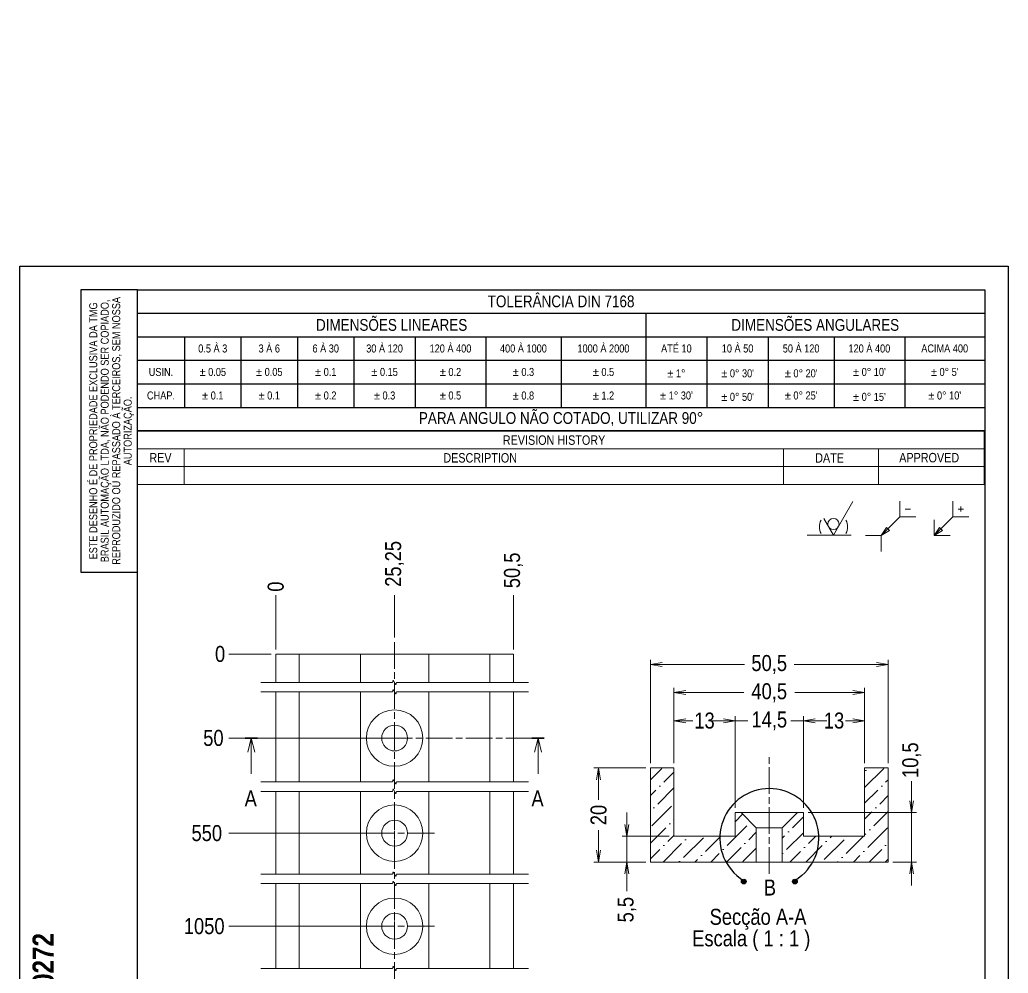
# Model space of a CAD drawing. Header units: millimetres. Extents: x 0 to 210, y 0 to 1397.
# Drawn here: x 0 to 210, y 146.7 to 349.4 of the extents above; entities that cross this region are included whole.
import ezdxf

# ---------------------------------------------------------------- set-up
doc = ezdxf.new("R2010")
doc.units = ezdxf.units.MM
doc.linetypes.add('CHAIN', pattern=[0.3543, 0.2362, -0.0295, 0.0591, -0.0295])
doc.layers.get('0').update_dxf_attribs({"lineweight": 25})
for name, color, linetype, lineweight in [('BORDA', 7, 'Continuous', 25), ('CONTORNO', 7, 'Continuous', 9), ('TMG - Bordas do Detalhe', 7, 'Continuous', 25), ('TMG - Secção', 7, 'CHAIN', 18), ('TMG - Simbolos', 7, 'Continuous', 18), ('TMG - Título', 7, 'Continuous', 18), ('TMG - Visível', 7, 'Continuous', 18)]:
    doc.layers.add(name, color=color, linetype=linetype, lineweight=lineweight)
for name, color, linetype, lineweight, true_color in [('TMG - Cota', 1, 'Continuous', 18, 0xff0000), ('TMG - Hachura', 7, 'Continuous', 9, 0xff8000), ('TMG - Linha de Centro', 5, 'Continuous', 9, 0x0000ff), ('TMG - Linha de Quebra', 5, 'Continuous', 9, 0x0000ff), ('TMG - Marca de Centro', 5, 'Continuous', 9, 0x0000ff), ('TMG - Simbologia Usinagem', 5, 'Continuous', 18, 0x0000ff)]:
    doc.layers.add(name, color=color, linetype=linetype, lineweight=lineweight, true_color=true_color)
doc.styles.add('Estilo de texto118', font='')
doc.styles.add('Estilo de texto120', font='')
doc.styles.add('TMG - Cota', font='technic_.ttf')
doc.styles.add('TMG - Lista de Peças', font='technic_.ttf')
doc.styles.add('TMG - Tolerância', font='technic_.ttf')
doc.styles.get('Estilo de texto118').set_extended_font_data('Technic', bold=True)
doc.styles.get('Estilo de texto120').set_extended_font_data('Technic', bold=True)
doc.dimstyles.new('TMG - Cota', dxfattribs={"dimtxt": 3.4, "dimasz": 2.5, "dimexe": 1, "dimexo": 1, "dimgap": 0.8, "dimtad": 0, "dimtxsty": 'TMG - Cota', "dimblk": 'OPEN', "dimcen": 0.09, "dimdle": 10, "dimclrd": 256, "dimclre": 256, "dimclrt": 256, "dimadec": 0, "dimazin": 0, "dimtfac": 0.470588, "dimtmove": 0, "dimatfit": 3, "dimldrblk": 'Open-1', "dimfxl": 0, "dimtolj": 1, "dimtzin": 0, "dimlwd": -1, "dimlwe": -1, "dimarcsym": 0})
pattern_1 = [(45, (0, 0), (1.262849, 4.630445), [5.953125, -1.190625, 0, -1.190625])]

# ---------------------------------------------------------------- blocks, each defined once
blk = doc.blocks.new('Bordas BORDA A4')
at = {"layer": 'BORDA'}
for p, q in [((0, 297), (210, 297)), ((0, 0), (0, 297)), ((210, 297), (210, 0)), ((210, 0), (0, 0))]:
    blk.add_line(p, q, dxfattribs=at)
at = {"layer": 'BORDA', "lineweight": 30}
for p, q in [((25, 292), (205, 292)), ((25, 5), (25, 292)), ((205, 292), (205, 5)), ((205, 5), (25, 5))]:
    blk.add_line(p, q, dxfattribs=at)
at = {"layer": 'CONTORNO'}
for tag, p, height, style in [('STOCK_NUMBER_001', (7.21, 136.37), 4.5, 'Estilo de texto118'), ('FILENAME_AND_PATH_001', (23.73, 4.84), 2, 'Estilo de texto120')]:
    blk.add_attdef(tag, p, '', height=height, rotation=90, dxfattribs=dict(at, style=style))
blk = doc.blocks.new('TMG.Propriedade')
at = {"layer": 'TMG - Simbolos', "lineweight": 30}
for p, q in [((-12, 0), (-12, -60)), ((0, 0), (-12, 0)), ((-12, -60), (0, -60))]:
    blk.add_line(p, q, dxfattribs=at)
at = {"layer": 'TMG - Simbolos'}
blk.add_line((0, 0), (0, -60), dxfattribs=at)
at = {"layer": 'TMG - Simbolos', "insert": (-5.47, -30), "char_height": 1.7, "width": 58.8074, "attachment_point": 5, "rotation": 90, "line_spacing_factor": 0.860529, "style": 'TMG - Tolerância'}
blk.add_mtext('\\fTechnic|b0|i0;{\\H1.7000;ESTE DESENHO É DE PROPRIEDADE EXCLUSIVA DA TMG BRASIL AUTOMAÇÃO LTDA}\\fTechnic|b0|i0;{\\H1.7000;, NÃO PODENDO SER COPIADO, REPRODUZIDO OU REPASSADO À TERCEIROS, SEM NOSSA AUTORIZAÇÃO.}\\fTechnic|b0|i0;{\\H1.6000;\\P}', dxfattribs=at)
blk = doc.blocks.new('Tolerâncias DIN 7168')
at = {"layer": 'TMG - Simbolos', "lineweight": 30}
for p, q in [((-180, -30), (-180, 0)), ((-180, -5), (0, -5)), ((-72, -5), (-72, -25)), ((-180, -10), (0, -10)), ((-170, -10), (-170, -25)), ((-158, -10), (-158, -25)), ((-146, -10), (-146, -25)), ((-134, -10), (-134, -25)), ((-121, -10), (-121, -25)), ((-106, -10), (-106, -25)), ((-90, -10), (-90, -25)), ((-59, -10), (-59, -25)), ((-46, -10), (-46, -25)), ((-32, -10), (-32, -25)), ((-17, -10), (-17, -25)), ((-180, -15), (0, -15)), ((-180, -20), (0, -20)), ((-180, -25), (0, -25)), ((-180, -30), (0, -30)), ((0, -30), (-180, -30))]:
    blk.add_line(p, q, dxfattribs=at)
at = {"layer": 'TMG - Simbolos'}
for p, q in [((-180, 0), (0, 0)), ((0, 0), (0, -30))]:
    blk.add_line(p, q, dxfattribs=at)
at = {"layer": 'TMG - Simbolos', "attachment_point": 5, "style": 'TMG - Tolerância'}
for s, insert, char_height in [('\\fTechnic|b0|i0;{\\H2.5000;TOLERÂNCIA DIN 7168}', (-90, -2.5), 2.5), ('\\fTechnic|b0|i0;{\\H2.5000;DIMENSÕES LINEARES}', (-126, -7.5), 2.5), ('\\fTechnic|b0|i0;{\\H2.5000;DIMENSÕES ANGULARES}', (-36, -7.5), 2.5), ('\\fTechnic|b0|i0;{\\H1.7000;0.5 À 3}', (-164, -12.5), 1.7), ('\\fTechnic|b0|i0;{\\H1.7000;3 À 6}', (-152, -12.5), 1.7), ('\\fTechnic|b0|i0;{\\H1.7000;6 À 30}', (-140, -12.5), 1.7), ('\\fTechnic|b0|i0;{\\H1.7000;30 À 120}', (-127.5, -12.5), 1.7), ('\\fTechnic|b0|i0;{\\H1.7000;120 À 400}', (-113.5, -12.5), 1.7), ('\\fTechnic|b0|i0;{\\H1.7000;400 À 1000}', (-98, -12.5), 1.7), ('\\fTechnic|b0|i0;{\\H1.7000;1000 À 2000}', (-81, -12.5), 1.7), ('\\fTechnic|b0|i0;{\\H1.7000;ATÉ 10}', (-65.5, -12.5), 1.7), ('\\fTechnic|b0|i0;{\\H1.7000;10 À 50}', (-52.5, -12.5), 1.7), ('\\fTechnic|b0|i0;{\\H1.7000;50 À 120}', (-39, -12.5), 1.7), ('\\fTechnic|b0|i0;{\\H1.7000;120 À 400}', (-24.5, -12.5), 1.7), ('\\fTechnic|b0|i0;{\\H1.7000;ACIMA 400}', (-8.5, -12.49), 1.7), ('\\fTechnic|b0|i0;{\\H1.7000;USIN.}', (-175, -17.5), 1.7), ('\\fTechnic|b0|i0;{\\H1.7000;± 0.05}', (-164, -17.49), 1.7), ('\\fTechnic|b0|i0;{\\H1.7000;± 0.05}', (-152, -17.49), 1.7), ('\\fTechnic|b0|i0;{\\H1.7000;± 0.1}', (-140, -17.49), 1.7), ('\\fTechnic|b0|i0;{\\H1.7000;± 0.15}', (-127.5, -17.49), 1.7), ('\\fTechnic|b0|i0;{\\H1.7000;± 0.2}', (-113.5, -17.49), 1.7), ('\\fTechnic|b0|i0;{\\H1.7000;± 0.3}', (-98, -17.49), 1.7), ('\\fTechnic|b0|i0;{\\H1.7000;± 0.5}', (-81, -17.49), 1.7), ("\\fTechnic|b0|i0;{\\H1.7000;± 0° 10'}", (-24.5, -17.49), 1.7), ("\\fTechnic|b0|i0;{\\H1.7000;± 0° 5'}", (-8.5, -17.49), 1.7), ('\\fTechnic|b0|i0;{\\H1.7000;CHAP.}', (-175, -22.49), 1.7), ('\\fTechnic|b0|i0;{\\H1.7000;± 0.1}', (-164, -22.49), 1.7), ('\\fTechnic|b0|i0;{\\H1.7000;± 0.1}', (-152, -22.49), 1.7), ('\\fTechnic|b0|i0;{\\H1.7000;± 0.2}', (-140, -22.49), 1.7), ('\\fTechnic|b0|i0;{\\H1.7000;± 0.3}', (-127.5, -22.49), 1.7), ('\\fTechnic|b0|i0;{\\H1.7000;± 0.5}', (-113.5, -22.49), 1.7), ('\\fTechnic|b0|i0;{\\H1.7000;± 0.8}', (-98, -22.5), 1.7), ('\\fTechnic|b0|i0;{\\H1.7000;± 1.2}', (-81, -22.49), 1.7), ("\\fTechnic|b0|i0;{\\H1.7000;± 1° 30'}", (-65.5, -22.49), 1.7), ("\\fTechnic|b0|i0;{\\H1.7000;± 0° 25'}", (-39, -22.49), 1.7), ("\\fTechnic|b0|i0;{\\H1.7000;± 0° 10'}", (-8.5, -22.49), 1.7), ('\\fTechnic|b0|i0;{\\H2.5000;PARA ANGULO NÃO COTADO, UTILIZAR 90°}', (-90, -27.5), 2.5)]:
    blk.add_mtext(s, dxfattribs=dict(at, insert=insert, char_height=char_height))
at = {"layer": 'TMG - Simbolos', "char_height": 1.7, "attachment_point": 5, "line_spacing_factor": 3.529412, "style": 'TMG - Tolerância'}
for s, insert in [('\\fTechnic|b0|i0;{\\H1.7000;± 1°}\\fTechnic|b0|i0;{\\H1.6000;\\P}', (-65.5, -17.78)), ("\\fTechnic|b0|i0;{\\H1.7000;± 0° 30'}\\fTechnic|b0|i0;{\\H1.6000;\\P}", (-52.5, -17.78)), ("\\fTechnic|b0|i0;{\\H1.7000;± 0° 20'}\\fTechnic|b0|i0;{\\H1.6000;\\P}", (-39, -17.78)), ("\\fTechnic|b0|i0;{\\H1.7000;± 0° 50'}\\fTechnic|b0|i0;{\\H1.6000;\\P}", (-52.5, -22.78)), ("\\fTechnic|b0|i0;{\\H1.7000;± 0° 15'}\\fTechnic|b0|i0;{\\H1.6000;\\P}", (-24.5, -22.78))]:
    blk.add_mtext(s, dxfattribs=dict(at, insert=insert))
blk = doc.blocks.new('TMG.Rebarba')
at = {"layer": 'TMG - Simbolos'}
for p, q in [((-4.85, 2.65), (-4.85, 7.15)), ((10.15, 2.65), (10.15, 7.15)), ((12.4, 5.65), (12.4, 4.15)), ((-3.35, 4.9), (-1.85, 4.9)), ((11.65, 4.9), (13.15, 4.9)), ((-10.15, -2.65), (-4.85, 2.65)), ((-4.85, 2.65), (-0.35, 2.65)), ((4.85, -2.65), (10.15, 2.65)), ((4.85, 1.85), (4.85, -2.65)), ((10.15, 2.65), (14.65, 2.65)), ((-10.15, -2.65), (-14.65, -2.65)), ((-10.15, -2.65), (-8.67, -0.32)), ((-7.82, -1.17), (-10.15, -2.65)), ((-10.15, -2.65), (-10.15, -7.15)), ((-8.67, -0.32), (-7.82, -1.17)), ((4.85, -2.65), (6.33, -0.32)), ((7.18, -1.17), (4.85, -2.65)), ((4.85, -2.65), (9.35, -2.65)), ((6.33, -0.32), (7.18, -1.17))]:
    blk.add_line(p, q, dxfattribs=at)
blk = doc.blocks.new('(U.P.)')
at = {"layer": 'TMG - Simbologia Usinagem', "lineweight": 18}
for p, q in [((13, 9.53), (7.5, 0)), ((7.5, 0), (4.75, 4.76))]:
    blk.add_line(p, q, dxfattribs=at)
at = {"layer": 'TMG - Simbologia Usinagem'}
blk.add_circle((7.5, 3.18), 1.59, dxfattribs=at)
at = {"layer": 'TMG - Título'}
for q in [(0, 0), (12.5, 0)]:
    blk.add_line((7.5, 0), q, dxfattribs=at)
for start, end in [(151.9454, 208.0546), (331.9454, 28.0546)]:
    blk.add_arc((7.5, 2.38), 4, start, end, dxfattribs=at)
blk = doc.blocks.new('REVISION HISTORY')
at = {"layer": 'TMG - Simbolos'}
for p, q in [((25, 261.94), (204.88, 261.94)), ((25, 261.94), (25, 258.17)), ((204.88, 261.94), (204.88, 258.17)), ((25, 258.17), (204.88, 258.17)), ((25, 258.17), (25, 254.4)), ((34.93, 258.17), (34.93, 254.4)), ((162.26, 258.17), (162.26, 254.4)), ((182.46, 258.17), (182.46, 254.4)), ((204.88, 258.17), (204.88, 254.4)), ((25, 254.4), (204.88, 254.4)), ((25, 254.4), (25, 250.62)), ((34.93, 254.4), (34.93, 250.62)), ((162.26, 254.4), (162.26, 250.62)), ((182.46, 254.4), (182.46, 250.62)), ((204.88, 254.4), (204.88, 250.62)), ((25, 250.62), (204.88, 250.62))]:
    blk.add_line(p, q, dxfattribs=at)
at = {"layer": 'TMG - Simbolos', "char_height": 2, "attachment_point": 7, "style": 'TMG - Lista de Peças'}
for s, insert in [('REVISION HISTORY', (102.63, 259.01)), ('REV', (27.54, 255.29)), ('DESCRIPTION', (89.99, 255.24)), ('DATE', (168.99, 255.26)), ('APPROVED', (186.84, 255.28))]:
    blk.add_mtext(s, dxfattribs=dict(at, insert=insert))
blk = doc.blocks.new('SeçãoTrans2D0')
at = {"layer": 'TMG - Secção', "linetype": 'Continuous', "lineweight": 35}
for p, q in [((47.87, 196.72), (50.49, 196.72)), ((108.8, 196.72), (111.42, 196.72))]:
    blk.add_line(p, q, dxfattribs=at)
at = {"layer": 'TMG - Secção', "linetype": 'Continuous'}
for p, q in [((49.18, 196.72), (48.43, 193.72)), ((49.18, 193.72), (49.18, 196.72)), ((49.93, 193.72), (49.18, 196.72)), ((110.11, 196.72), (109.36, 193.72)), ((110.11, 193.72), (110.11, 196.72)), ((110.86, 193.72), (110.11, 196.72)), ((49.18, 189.1), (49.18, 193.72)), ((110.11, 189.1), (110.11, 193.72))]:
    blk.add_line(p, q, dxfattribs=at)
at = {"layer": 'TMG - Secção', "char_height": 3.4, "attachment_point": 7, "style": 'TMG - Cota'}
for insert in [(47.77, 182.18), (108.7, 182.18)]:
    blk.add_mtext('A', dxfattribs=dict(at, insert=insert))
blk = doc.blocks.new('Detalhe2D0')
at = {"layer": 'TMG - Bordas do Detalhe'}
h = blk.add_hatch(color=256, dxfattribs=at)
edge = h.paths.add_edge_path()
edge.add_arc((153.82, 166.22), 0.5, 0, 360)
h = blk.add_hatch(color=256, dxfattribs=at)
edge = h.paths.add_edge_path()
edge.add_arc((164.68, 166.22), 0.5, 0, 360)
at = {"layer": 'TMG - Bordas do Detalhe', "linetype": 'Continuous'}
for p, q in [((152.31, 167.54), (153.44, 166.55)), ((166.18, 167.54), (165.05, 166.55))]:
    blk.add_line(p, q, dxfattribs=at)
for centre in [(153.82, 166.22), (164.68, 166.22)]:
    blk.add_circle(centre, 0.5, dxfattribs=at)
at = {"layer": 'TMG - Bordas do Detalhe'}
blk.add_arc((159.25, 175.45), 10.52, 311.2443, 228.7557, dxfattribs=at)
at = {"layer": 'TMG - Bordas do Detalhe', "insert": (158.07, 163.25), "char_height": 3.4, "attachment_point": 7, "style": 'TMG - Cota'}
blk.add_mtext('B', dxfattribs=at)
blk = doc.blocks.new('*D31')
at = {"layer": 'Defpoints', "color": 0, "transparency": 16777216}
for p in [(54.39, 1397.47), (44.39, 214.57), (54.39, 214.57)]:
    blk.add_point(p, dxfattribs=at)
at = {"layer": 'TMG - Cota', "transparency": 16777216}
blk.add_line((53.39, 214.57), (44.39, 214.57), dxfattribs=at)
at = {"layer": 'TMG - Cota', "transparency": 16777216, "insert": (42.56, 214.57), "char_height": 3.4, "attachment_point": 5, "style": 'TMG - Cota'}
blk.add_mtext('\\A1;0', dxfattribs=at)
blk = doc.blocks.new('_Open')
at = {"color": 0, "linetype": 'ByBlock', "lineweight": -2}
for p, q in [((-1, 0.167), (0, 0)), ((-1, -0.167), (0, 0)), ((0, 0), (-1, 0))]:
    blk.add_line(p, q, dxfattribs=at)
blk = doc.blocks.new('Open-1')
at = {"color": 0}
for p, q in [((0, 0), (-1, 0.25)), ((-1, 0), (0, 0)), ((-1, -0.25), (0, 0))]:
    blk.add_line(p, q, dxfattribs=at)
blk = doc.blocks.new('*D32')
at = {"layer": 'Defpoints', "color": 0, "transparency": 16777216}
for p in [(54.39, 1397.47), (44.39, 196.72), (79.64, 196.72)]:
    blk.add_point(p, dxfattribs=at)
at = {"layer": 'TMG - Cota', "transparency": 16777216}
blk.add_line((78.64, 196.72), (44.39, 196.72), dxfattribs=at)
at = {"layer": 'TMG - Cota', "transparency": 16777216, "insert": (41.14, 196.72), "char_height": 3.4, "attachment_point": 5, "style": 'TMG - Cota'}
blk.add_mtext('\\A1;50', dxfattribs=at)
blk = doc.blocks.new('*D33')
at = {"layer": 'Defpoints', "color": 0, "transparency": 16777216}
for p in [(54.39, 1397.47), (44.39, 176.5), (79.64, 176.5)]:
    blk.add_point(p, dxfattribs=at)
at = {"layer": 'TMG - Cota', "transparency": 16777216}
blk.add_line((78.64, 176.5), (44.39, 176.5), dxfattribs=at)
at = {"layer": 'TMG - Cota', "transparency": 16777216, "insert": (39.73, 176.5), "char_height": 3.4, "attachment_point": 5, "style": 'TMG - Cota'}
blk.add_mtext('\\A1;550', dxfattribs=at)
blk = doc.blocks.new('*D34')
at = {"layer": 'Defpoints', "color": 0, "transparency": 16777216}
for p in [(54.39, 1397.47), (44.39, 156.72), (79.64, 156.72)]:
    blk.add_point(p, dxfattribs=at)
at = {"layer": 'TMG - Cota', "transparency": 16777216}
blk.add_line((78.64, 156.72), (44.39, 156.72), dxfattribs=at)
at = {"layer": 'TMG - Cota', "transparency": 16777216, "insert": (39.18, 156.72), "char_height": 3.4, "attachment_point": 5, "style": 'TMG - Cota'}
blk.add_mtext('\\A1;1050', dxfattribs=at)
blk = doc.blocks.new('*D35')
at = {"layer": 'Defpoints', "color": 0, "transparency": 16777216}
for p in [(54.39, 1397.47), (44.39, 136.54), (79.64, 136.54)]:
    blk.add_point(p, dxfattribs=at)
at = {"layer": 'TMG - Cota', "transparency": 16777216}
blk.add_line((78.64, 136.54), (44.39, 136.54), dxfattribs=at)
at = {"layer": 'TMG - Cota', "transparency": 16777216, "insert": (39.13, 136.54), "char_height": 3.4, "attachment_point": 5, "style": 'TMG - Cota'}
blk.add_mtext('\\A1;1550', dxfattribs=at)
blk = doc.blocks.new('*D36')
at = {"layer": 'Defpoints', "color": 0, "transparency": 16777216}
for p in [(54.39, 1397.47), (44.39, 116.58), (79.64, 116.58)]:
    blk.add_point(p, dxfattribs=at)
at = {"layer": 'TMG - Cota', "transparency": 16777216}
blk.add_line((78.64, 116.58), (44.39, 116.58), dxfattribs=at)
at = {"layer": 'TMG - Cota', "transparency": 16777216, "insert": (38.41, 116.58), "char_height": 3.4, "attachment_point": 5, "style": 'TMG - Cota'}
blk.add_mtext('\\A1;2050', dxfattribs=at)
blk = doc.blocks.new('*D37')
at = {"layer": 'Defpoints', "color": 0, "transparency": 16777216}
for p in [(54.39, 1397.47), (44.39, 95.66), (79.64, 95.66)]:
    blk.add_point(p, dxfattribs=at)
at = {"layer": 'TMG - Cota', "transparency": 16777216}
blk.add_line((78.64, 95.66), (44.39, 95.66), dxfattribs=at)
at = {"layer": 'TMG - Cota', "transparency": 16777216, "insert": (38.31, 95.66), "char_height": 3.4, "attachment_point": 5, "style": 'TMG - Cota'}
blk.add_mtext('\\A1;2450', dxfattribs=at)
blk = doc.blocks.new('*D38')
at = {"layer": 'Defpoints', "color": 0, "transparency": 16777216}
for p in [(54.39, 1397.47), (44.39, 80.37), (54.39, 80.37)]:
    blk.add_point(p, dxfattribs=at)
at = {"layer": 'TMG - Cota', "transparency": 16777216}
blk.add_line((53.39, 80.37), (44.39, 80.37), dxfattribs=at)
at = {"layer": 'TMG - Cota', "transparency": 16777216, "insert": (38.41, 80.37), "char_height": 3.4, "attachment_point": 5, "style": 'TMG - Cota'}
blk.add_mtext('\\A1;2500', dxfattribs=at)
blk = doc.blocks.new('*D39')
at = {"layer": 'Defpoints', "color": 0, "transparency": 16777216}
for p in [(54.39, 1397.47), (54.39, 227.07), (54.39, 214.57)]:
    blk.add_point(p, dxfattribs=at)
at = {"layer": 'TMG - Cota', "transparency": 16777216}
blk.add_line((54.39, 215.57), (54.39, 227.07), dxfattribs=at)
at = {"layer": 'TMG - Cota', "transparency": 16777216, "insert": (54.39, 228.9), "char_height": 3.4, "attachment_point": 5, "rotation": 90, "style": 'TMG - Cota'}
blk.add_mtext('\\A1;0', dxfattribs=at)
blk = doc.blocks.new('*D40')
at = {"layer": 'Defpoints', "color": 0, "transparency": 16777216}
for p in [(54.39, 1397.47), (79.64, 227.07), (79.64, 217.07)]:
    blk.add_point(p, dxfattribs=at)
at = {"layer": 'TMG - Cota', "transparency": 16777216}
blk.add_line((79.64, 218.07), (79.64, 227.07), dxfattribs=at)
at = {"layer": 'TMG - Cota', "transparency": 16777216, "insert": (79.64, 233.73), "char_height": 3.4, "attachment_point": 5, "rotation": 90, "style": 'TMG - Cota'}
blk.add_mtext('\\A1;25,25', dxfattribs=at)
blk = doc.blocks.new('*D41')
at = {"layer": 'Defpoints', "color": 0, "transparency": 16777216}
for p in [(54.39, 1397.47), (104.89, 227.07), (104.89, 214.57)]:
    blk.add_point(p, dxfattribs=at)
at = {"layer": 'TMG - Cota', "transparency": 16777216}
blk.add_line((104.89, 215.57), (104.89, 227.07), dxfattribs=at)
at = {"layer": 'TMG - Cota', "transparency": 16777216, "insert": (104.89, 232.35), "char_height": 3.4, "attachment_point": 5, "rotation": 90, "style": 'TMG - Cota'}
blk.add_mtext('\\A1;50,5', dxfattribs=at)
blk = doc.blocks.new('*D45')
at = {"layer": 'Defpoints', "color": 0, "transparency": 16777216}
for p in [(151.98, 200.37), (138.98, 190.37), (151.98, 180.87)]:
    blk.add_point(p, dxfattribs=at)
at = {"layer": 'TMG - Cota', "transparency": 16777216}
for p, q in [((138.98, 191.37), (138.98, 201.37)), ((141.48, 200.37), (143.02, 200.37)), ((149.48, 200.37), (147.92, 200.37)), ((151.98, 181.87), (151.98, 201.37))]:
    blk.add_line(p, q, dxfattribs=at)
at = {"layer": 'TMG - Cota', "transparency": 16777216, "xscale": 2.5, "yscale": 2.5, "zscale": 2.5, "rotation": 180}
blk.add_blockref('_Open', (138.98, 200.37), dxfattribs=at)
at = {"layer": 'TMG - Cota', "transparency": 16777216, "xscale": 2.5, "yscale": 2.5, "zscale": 2.5}
blk.add_blockref('_Open', (151.98, 200.37), dxfattribs=at)
at = {"layer": 'TMG - Cota', "transparency": 16777216, "insert": (145.47, 202.14), "char_height": 3.4, "attachment_point": 2, "style": 'TMG - Cota'}
blk.add_mtext('\\A1;13', dxfattribs=at)
blk = doc.blocks.new('*D46')
at = {"layer": 'Defpoints', "color": 0, "transparency": 16777216}
for p in [(166.48, 200.37), (151.98, 180.87), (166.48, 180.87)]:
    blk.add_point(p, dxfattribs=at)
at = {"layer": 'TMG - Cota', "transparency": 16777216}
for p, q in [((149.48, 200.37), (146.98, 200.37)), ((151.98, 181.87), (151.98, 201.37)), ((151.98, 200.37), (154.48, 200.37)), ((154.48, 200.37), (154.66, 200.37)), ((163.98, 200.37), (163.82, 200.37)), ((166.48, 200.37), (163.98, 200.37)), ((166.48, 181.87), (166.48, 201.37)), ((168.98, 200.37), (171.48, 200.37))]:
    blk.add_line(p, q, dxfattribs=at)
at = {"layer": 'TMG - Cota', "transparency": 16777216, "xscale": 2.5, "yscale": 2.5, "zscale": 2.5}
blk.add_blockref('_Open', (151.98, 200.37), dxfattribs=at)
at = {"layer": 'TMG - Cota', "transparency": 16777216, "xscale": 2.5, "yscale": 2.5, "zscale": 2.5, "rotation": 180}
blk.add_blockref('_Open', (166.48, 200.37), dxfattribs=at)
at = {"layer": 'TMG - Cota', "transparency": 16777216, "insert": (159.24, 202.36), "char_height": 3.4, "attachment_point": 2, "style": 'TMG - Cota'}
blk.add_mtext('\\A1;14,5', dxfattribs=at)
blk = doc.blocks.new('*D47')
at = {"layer": 'Defpoints', "color": 0, "transparency": 16777216}
for p in [(179.48, 200.37), (179.48, 190.37), (166.48, 180.87)]:
    blk.add_point(p, dxfattribs=at)
at = {"layer": 'TMG - Cota', "transparency": 16777216}
for p, q in [((166.48, 181.87), (166.48, 201.37)), ((168.98, 200.37), (170.54, 200.37)), ((176.98, 200.37), (175.44, 200.37)), ((179.48, 191.37), (179.48, 201.37))]:
    blk.add_line(p, q, dxfattribs=at)
at = {"layer": 'TMG - Cota', "transparency": 16777216, "xscale": 2.5, "yscale": 2.5, "zscale": 2.5, "rotation": 180}
blk.add_blockref('_Open', (166.48, 200.37), dxfattribs=at)
at = {"layer": 'TMG - Cota', "transparency": 16777216, "xscale": 2.5, "yscale": 2.5, "zscale": 2.5}
blk.add_blockref('_Open', (179.48, 200.37), dxfattribs=at)
at = {"layer": 'TMG - Cota', "transparency": 16777216, "insert": (172.99, 202.14), "char_height": 3.4, "attachment_point": 2, "style": 'TMG - Cota'}
blk.add_mtext('\\A1;13', dxfattribs=at)
blk = doc.blocks.new('*D48')
at = {"layer": 'Defpoints', "color": 0, "transparency": 16777216}
for p in [(179.48, 206.37), (138.98, 190.37), (179.48, 190.37)]:
    blk.add_point(p, dxfattribs=at)
at = {"layer": 'TMG - Cota', "transparency": 16777216}
for p, q in [((138.98, 191.37), (138.98, 207.37)), ((141.48, 206.37), (153.82, 206.37)), ((176.98, 206.37), (164.63, 206.37)), ((179.48, 191.37), (179.48, 207.37))]:
    blk.add_line(p, q, dxfattribs=at)
at = {"layer": 'TMG - Cota', "transparency": 16777216, "xscale": 2.5, "yscale": 2.5, "zscale": 2.5, "rotation": 180}
blk.add_blockref('_Open', (138.98, 206.37), dxfattribs=at)
at = {"layer": 'TMG - Cota', "transparency": 16777216, "xscale": 2.5, "yscale": 2.5, "zscale": 2.5}
blk.add_blockref('_Open', (179.48, 206.37), dxfattribs=at)
at = {"layer": 'TMG - Cota', "transparency": 16777216, "insert": (159.22, 208.36), "char_height": 3.4, "attachment_point": 2, "style": 'TMG - Cota'}
blk.add_mtext('\\A1;40,5', dxfattribs=at)
blk = doc.blocks.new('*D49')
at = {"layer": 'Defpoints', "color": 0, "transparency": 16777216}
for p in [(184.48, 212.37), (133.98, 190.37), (184.48, 190.37)]:
    blk.add_point(p, dxfattribs=at)
at = {"layer": 'TMG - Cota', "transparency": 16777216}
for p, q in [((133.98, 191.37), (133.98, 213.37)), ((136.48, 212.37), (153.94, 212.37)), ((181.98, 212.37), (164.51, 212.37)), ((184.48, 191.37), (184.48, 213.37))]:
    blk.add_line(p, q, dxfattribs=at)
at = {"layer": 'TMG - Cota', "transparency": 16777216, "xscale": 2.5, "yscale": 2.5, "zscale": 2.5, "rotation": 180}
blk.add_blockref('_Open', (133.98, 212.37), dxfattribs=at)
at = {"layer": 'TMG - Cota', "transparency": 16777216, "xscale": 2.5, "yscale": 2.5, "zscale": 2.5}
blk.add_blockref('_Open', (184.48, 212.37), dxfattribs=at)
at = {"layer": 'TMG - Cota', "transparency": 16777216, "insert": (159.22, 214.36), "char_height": 3.4, "attachment_point": 2, "style": 'TMG - Cota'}
blk.add_mtext('\\A1;50,5', dxfattribs=at)
blk = doc.blocks.new('*D50')
at = {"layer": 'Defpoints', "color": 0, "transparency": 16777216}
for p in [(138.98, 175.87), (128.98, 170.37), (133.98, 170.37)]:
    blk.add_point(p, dxfattribs=at)
at = {"layer": 'TMG - Cota', "transparency": 16777216}
for p, q in [((128.98, 178.37), (128.98, 180.87)), ((137.98, 175.87), (127.98, 175.87)), ((128.98, 175.87), (128.98, 170.37)), ((132.98, 170.37), (127.98, 170.37)), ((128.98, 167.87), (128.98, 164.18))]:
    blk.add_line(p, q, dxfattribs=at)
at = {"layer": 'TMG - Cota', "transparency": 16777216, "xscale": 2.5, "yscale": 2.5, "zscale": 2.5}
for p, rotation in [((128.98, 175.87), 270), ((128.98, 170.37), 90)]:
    blk.add_blockref('_Open', p, dxfattribs=dict(at, rotation=rotation))
at = {"layer": 'TMG - Cota', "transparency": 16777216, "insert": (126.99, 160.25), "char_height": 3.4, "attachment_point": 2, "rotation": 90, "style": 'TMG - Cota'}
blk.add_mtext('\\A1;5,5', dxfattribs=at)
blk = doc.blocks.new('*D51')
at = {"layer": 'Defpoints', "color": 0, "transparency": 16777216}
for p in [(133.98, 190.37), (122.98, 170.37), (133.98, 170.37)]:
    blk.add_point(p, dxfattribs=at)
at = {"layer": 'TMG - Cota', "transparency": 16777216}
for p, q in [((132.98, 190.37), (121.98, 190.37)), ((122.98, 187.87), (122.98, 183.57)), ((122.98, 172.87), (122.98, 177.14)), ((132.98, 170.37), (121.98, 170.37))]:
    blk.add_line(p, q, dxfattribs=at)
at = {"layer": 'TMG - Cota', "transparency": 16777216, "xscale": 2.5, "yscale": 2.5, "zscale": 2.5}
for p, rotation in [((122.98, 190.37), 90), ((122.98, 170.37), 270)]:
    blk.add_blockref('_Open', p, dxfattribs=dict(at, rotation=rotation))
at = {"layer": 'TMG - Cota', "transparency": 16777216, "insert": (121.25, 180.36), "char_height": 3.4, "attachment_point": 2, "rotation": 90, "style": 'TMG - Cota'}
blk.add_mtext('\\A1;20', dxfattribs=at)
blk = doc.blocks.new('*D52')
at = {"layer": 'Defpoints', "color": 0, "transparency": 16777216}
for p in [(166.48, 180.87), (184.48, 170.37), (189.48, 170.37)]:
    blk.add_point(p, dxfattribs=at)
at = {"layer": 'TMG - Cota', "transparency": 16777216}
for p, q in [((189.48, 183.37), (189.48, 187.54)), ((167.48, 180.87), (190.48, 180.87)), ((189.48, 170.37), (189.48, 180.87)), ((185.48, 170.37), (190.48, 170.37)), ((189.48, 167.87), (189.48, 165.37))]:
    blk.add_line(p, q, dxfattribs=at)
at = {"layer": 'TMG - Cota', "transparency": 16777216, "xscale": 2.5, "yscale": 2.5, "zscale": 2.5}
for p, rotation in [((189.48, 180.87), 270), ((189.48, 170.37), 90)]:
    blk.add_blockref('_Open', p, dxfattribs=dict(at, rotation=rotation))
at = {"layer": 'TMG - Cota', "transparency": 16777216, "insert": (187.49, 192.01), "char_height": 3.4, "attachment_point": 2, "rotation": 90, "style": 'TMG - Cota'}
blk.add_mtext('\\A1;10,5', dxfattribs=at)

msp = doc.modelspace()

# ---------------------------------------------------------------- hatches: boundary and pattern name
at = {"layer": 'TMG - Hachura'}
h = msp.add_hatch(dxfattribs=at)
h.set_pattern_fill('ANSI36', color=256, scale=19.05, style=0)
h.set_pattern_definition(pattern_1)
h.paths.add_polyline_path([(133.983, 190.366), (133.983, 170.366), (156.483, 170.366), (156.483, 177.616), (153.233, 180.866), (151.983, 180.866), (151.983, 175.866), (138.983, 175.866), (138.983, 190.366)])
h = msp.add_hatch(dxfattribs=at)
h.set_pattern_fill('ANSI36', color=256, scale=19.05, style=0)
h.set_pattern_definition(pattern_1)
h.paths.add_polyline_path([(165.233, 180.866), (161.983, 177.616), (161.983, 170.366), (184.483, 170.366), (184.483, 190.366), (179.483, 190.366), (179.483, 175.866), (166.483, 175.866), (166.483, 180.866)])

# ---------------------------------------------------------------- linework, layer by layer
at = {"layer": 'TMG - Linha de Centro', "linetype": 'CHAIN', "ltscale": 23.990969}
for p, q in [((79.642, 217.068), (79.642, 77.874)), ((159.233, 167.866), (159.233, 192.866))]:
    msp.add_line(p, q, dxfattribs=at)
at = {"layer": 'TMG - Linha de Quebra', "flags": 128}
for points in [[(51.217, 208.552), (79.219, 208.552), (79.353, 209.052), (79.93, 208.052), (80.064, 208.552), (108.067, 208.552)], [(51.217, 206.552), (79.219, 206.552), (79.353, 207.052), (79.93, 206.052), (80.064, 206.552), (108.067, 206.552)], [(51.217, 187.394), (79.219, 187.394), (79.353, 187.893), (79.93, 186.893), (80.064, 187.394), (108.067, 187.394)], [(51.217, 185.393), (79.219, 185.393), (79.353, 185.893), (79.93, 184.894), (80.064, 185.393), (108.067, 185.393)], [(51.217, 167.783), (79.219, 167.783), (79.353, 168.283), (79.93, 167.283), (80.064, 167.783), (108.067, 167.783)], [(51.217, 165.783), (79.219, 165.783), (79.353, 166.283), (79.93, 165.283), (80.064, 165.783), (108.067, 165.783)], [(51.217, 147.735), (79.219, 147.735), (79.353, 148.235), (79.93, 147.235), (80.064, 147.735), (108.067, 147.735)]]:
    msp.add_lwpolyline(points, dxfattribs=at)
at = {"layer": 'TMG - Marca de Centro', "linetype": 'CHAIN', "ltscale": 5.555937}
for p, q in [((79.642, 199.216), (79.642, 194.216)), ((79.642, 179), (79.642, 174)), ((79.642, 159.221), (79.642, 154.221))]:
    msp.add_line(p, q, dxfattribs=at)
at = {"layer": 'TMG - Marca de Centro', "linetype": 'CHAIN', "ltscale": 23.990969}
for p, q in [((108.956, 196.716), (49.853, 196.716)), ((88.142, 176.5), (71.142, 176.5)), ((88.142, 156.721), (71.142, 156.721))]:
    msp.add_line(p, q, dxfattribs=at)
at = {"layer": 'TMG - Visível'}
for p, q in [((54.392, 214.568), (54.392, 208.552)), ((59.392, 214.568), (54.392, 214.568)), ((59.392, 214.568), (59.392, 208.552)), ((72.392, 214.568), (59.392, 214.568)), ((72.392, 214.568), (72.392, 208.552)), ((86.892, 214.568), (72.392, 214.568)), ((86.892, 214.568), (86.892, 208.552)), ((99.892, 214.568), (86.892, 214.568)), ((99.892, 214.568), (99.892, 208.552)), ((104.892, 214.568), (99.892, 214.568)), ((104.892, 214.568), (104.892, 208.552)), ((54.392, 206.552), (54.392, 187.394)), ((59.392, 206.552), (59.392, 187.394)), ((72.392, 206.552), (72.392, 187.394)), ((86.892, 206.552), (86.892, 187.394)), ((99.892, 206.552), (99.892, 187.394)), ((104.892, 206.552), (104.892, 187.394)), ((133.983, 190.366), (133.983, 170.366)), ((138.983, 190.366), (133.983, 190.366)), ((138.983, 175.866), (138.983, 190.366)), ((184.483, 190.366), (179.483, 190.366)), ((179.483, 190.366), (179.483, 175.866)), ((184.483, 170.366), (184.483, 190.366)), ((54.392, 185.393), (54.392, 167.783)), ((59.392, 185.393), (59.392, 167.783)), ((72.392, 185.393), (72.392, 167.783)), ((86.892, 185.393), (86.892, 167.783)), ((99.892, 185.393), (99.892, 167.783)), ((104.892, 185.393), (104.892, 167.783)), ((153.233, 180.866), (151.983, 180.866)), ((151.983, 180.866), (151.983, 175.866)), ((156.483, 177.616), (153.233, 180.866)), ((153.233, 180.866), (165.233, 180.866)), ((165.233, 180.866), (161.983, 177.616)), ((166.483, 180.866), (165.233, 180.866)), ((166.483, 175.866), (166.483, 180.866)), ((156.483, 170.366), (156.483, 177.616)), ((161.983, 177.616), (156.483, 177.616)), ((161.983, 177.616), (161.983, 170.366)), ((151.983, 175.866), (138.983, 175.866)), ((179.483, 175.866), (166.483, 175.866)), ((133.983, 170.366), (156.483, 170.366)), ((161.983, 170.366), (156.483, 170.366)), ((161.983, 170.366), (184.483, 170.366)), ((54.392, 165.783), (54.392, 147.735)), ((59.392, 165.783), (59.392, 147.735)), ((72.392, 165.783), (72.392, 147.735)), ((86.892, 165.783), (86.892, 147.735)), ((99.892, 165.783), (99.892, 147.735)), ((104.892, 165.783), (104.892, 147.735))]:
    msp.add_line(p, q, dxfattribs=at)
for centre, radius in [((79.642, 196.716), 6), ((79.642, 196.716), 2.75), ((79.642, 176.5), 6), ((79.642, 176.5), 2.75), ((79.642, 156.721), 6), ((79.642, 156.721), 2.75)]:
    msp.add_circle(centre, radius, dxfattribs=at)

# ---------------------------------------------------------------- block references
msp.add_blockref('Bordas BORDA A4', (0, 0)).add_auto_attribs({'STOCK_NUMBER_001': '04-0272', 'FILENAME_AND_PATH_001': 'M:\\Engenharia\\Mecânica\\Desenhos Montagem\\Biblioteca\\04 - FABRICAÇÃO - ESPECIAIS\\04-0272.ipt'})
for name, p in [('TMG.Propriedade', (25, 292)), ('Tolerâncias DIN 7168', (205, 292))]:
    msp.add_blockref(name, p)
at = {"xscale": 0.75, "yscale": 0.75, "zscale": 0.75}
for name, p in [('(U.P.)', (167.25, 239.821)), ('TMG.Rebarba', (190.633, 241.717))]:
    msp.add_blockref(name, p, dxfattribs=at)
at = {"layer": 'TMG - Bordas do Detalhe'}
msp.add_blockref('Detalhe2D0', (0, 0), dxfattribs=at)
at = {"layer": 'TMG - Secção'}
msp.add_blockref('SeçãoTrans2D0', (0, 0), dxfattribs=at)
at = {"layer": 'TMG - Simbolos'}
msp.add_blockref('REVISION HISTORY', (0, 0), dxfattribs=at)

# ---------------------------------------------------------------- texts
at = {"layer": 'TMG - Simbolos', "char_height": 3.4, "attachment_point": 7, "style": 'TMG - Cota'}
for s, insert in [('Secção A-A', (146.559, 155.979)), ('Escala ( 1 : 1 )', (142.85, 151.437))]:
    msp.add_mtext(s, dxfattribs=dict(at, insert=insert))

# ---------------------------------------------------------------- dimensions: what is measured, and where the dimension line sits
at = {"layer": 'TMG - Cota'}
for feature_location, offset, dtype, text, picture, middle in [((79.642, 95.661), (-35.25, 0), 0, '2450', '*D37', (38.305, 95.661)), ((79.642, 116.579), (-35.25, 0), 0, '2050', '*D36', (38.41, 116.579)), ((54.392, 80.374), (-10, 0), 0, '2500', '*D38', (38.41, 80.374)), ((79.642, 136.54), (-35.25, 0), 0, '1550', '*D35', (39.13, 136.54)), ((79.642, 156.721), (-35.25, 0), 0, '1050', '*D34', (39.183, 156.721)), ((79.642, 176.5), (-35.25, 0), 0, '550', '*D33', (39.729, 176.5)), ((79.642, 196.716), (-35.25, 0), 0, '50', '*D32', (41.139, 196.716)), ((54.392, 214.568), (-10, 0), 0, '0', '*D31', (42.563, 214.568)), ((54.392, 214.568), (0, 12.5), 1, '0', '*D39', (54.392, 228.896)), ((79.642, 217.068), (0, 10), 1, '25,25', '*D40', (79.642, 233.726)), ((104.892, 214.568), (0, 12.5), 1, '50,5', '*D41', (104.892, 232.354))]:
    dim = msp.add_ordinate_dim(feature_location=feature_location, offset=offset, dtype=dtype, origin=(54.392, 1397.471), text=text, dimstyle='TMG - Cota', override={"dimgap": 0.8, "dimtad": 0, "dimdec": 2, "dimtol": 0, "dimlim": 0, "dimtp": 0, "dimtm": 0, "dimtdec": 2}, dxfattribs=at)
    dim.commit()
    dim.dimension.update_dxf_attribs({"geometry": picture, "text_midpoint": middle})
for base, p1, p2, angle, override, picture, middle in [((184.483, 212.366), (133.983, 190.366), (184.483, 190.366), 180, {"dimgap": 0.8, "dimdec": 2, "dimtol": 0, "dimlim": 0, "dimtp": 0, "dimtm": 0, "dimtdec": 2, "dimtofl": 0, "dimatfit": 1}, '*D49', (159.223, 212.366)), ((166.483, 200.366), (151.983, 180.866), (166.483, 180.866), 180, {"dimgap": 0.8, "dimdec": 2, "dimtol": 0, "dimlim": 0, "dimtp": 0, "dimtm": 0, "dimtdec": 2, "dimtofl": 0}, '*D46', (159.243, 200.366)), ((189.483, 170.366), (166.483, 180.866), (184.483, 170.366), 90, {"dimgap": 0.8, "dimdec": 2, "dimtol": 0, "dimlim": 0, "dimtp": 0, "dimtm": 0, "dimtdec": 2, "dimtofl": 1, "dimatfit": 1}, '*D52', (189.483, 192.014)), ((122.983, 170.366), (133.983, 190.366), (133.983, 170.366), 90, {"dimgap": 0.8, "dimdec": 2, "dimtol": 0, "dimlim": 0, "dimtp": 0, "dimtm": 0, "dimtdec": 2, "dimtofl": 0, "dimatfit": 1}, '*D51', (122.983, 180.356)), ((128.983, 170.366), (138.983, 175.866), (133.983, 170.366), 90, {"dimgap": 0.8, "dimdec": 2, "dimtol": 0, "dimlim": 0, "dimtp": 0, "dimtm": 0, "dimtdec": 2, "dimtofl": 1, "dimatfit": 1}, '*D50', (128.983, 160.25))]:
    dim = msp.add_linear_dim(base=base, p1=p1, p2=p2, angle=angle, dimstyle='TMG - Cota', override=override, dxfattribs=at)
    dim.commit()
    dim.dimension.update_dxf_attribs({"geometry": picture, "text_midpoint": middle, "dimtype": 160})
for base, p1, p2, picture, middle in [((179.483, 206.366), (138.983, 190.366), (179.483, 190.366), '*D48', (159.223, 206.366)), ((151.983, 200.366), (138.983, 190.366), (151.983, 180.866), '*D45', (145.473, 200.366)), ((179.483, 200.366), (166.483, 180.866), (179.483, 190.366), '*D47', (172.993, 200.366))]:
    dim = msp.add_linear_dim(base=base, p1=p1, p2=p2, dimstyle='TMG - Cota', override={"dimgap": 0.8, "dimdec": 2, "dimtol": 0, "dimlim": 0, "dimtp": 0, "dimtm": 0, "dimtdec": 2, "dimtofl": 0, "dimatfit": 1}, dxfattribs=at)
    dim.commit()
    dim.dimension.update_dxf_attribs({"geometry": picture, "text_midpoint": middle, "dimtype": 160})

doc.saveas('drawing.dxf')
